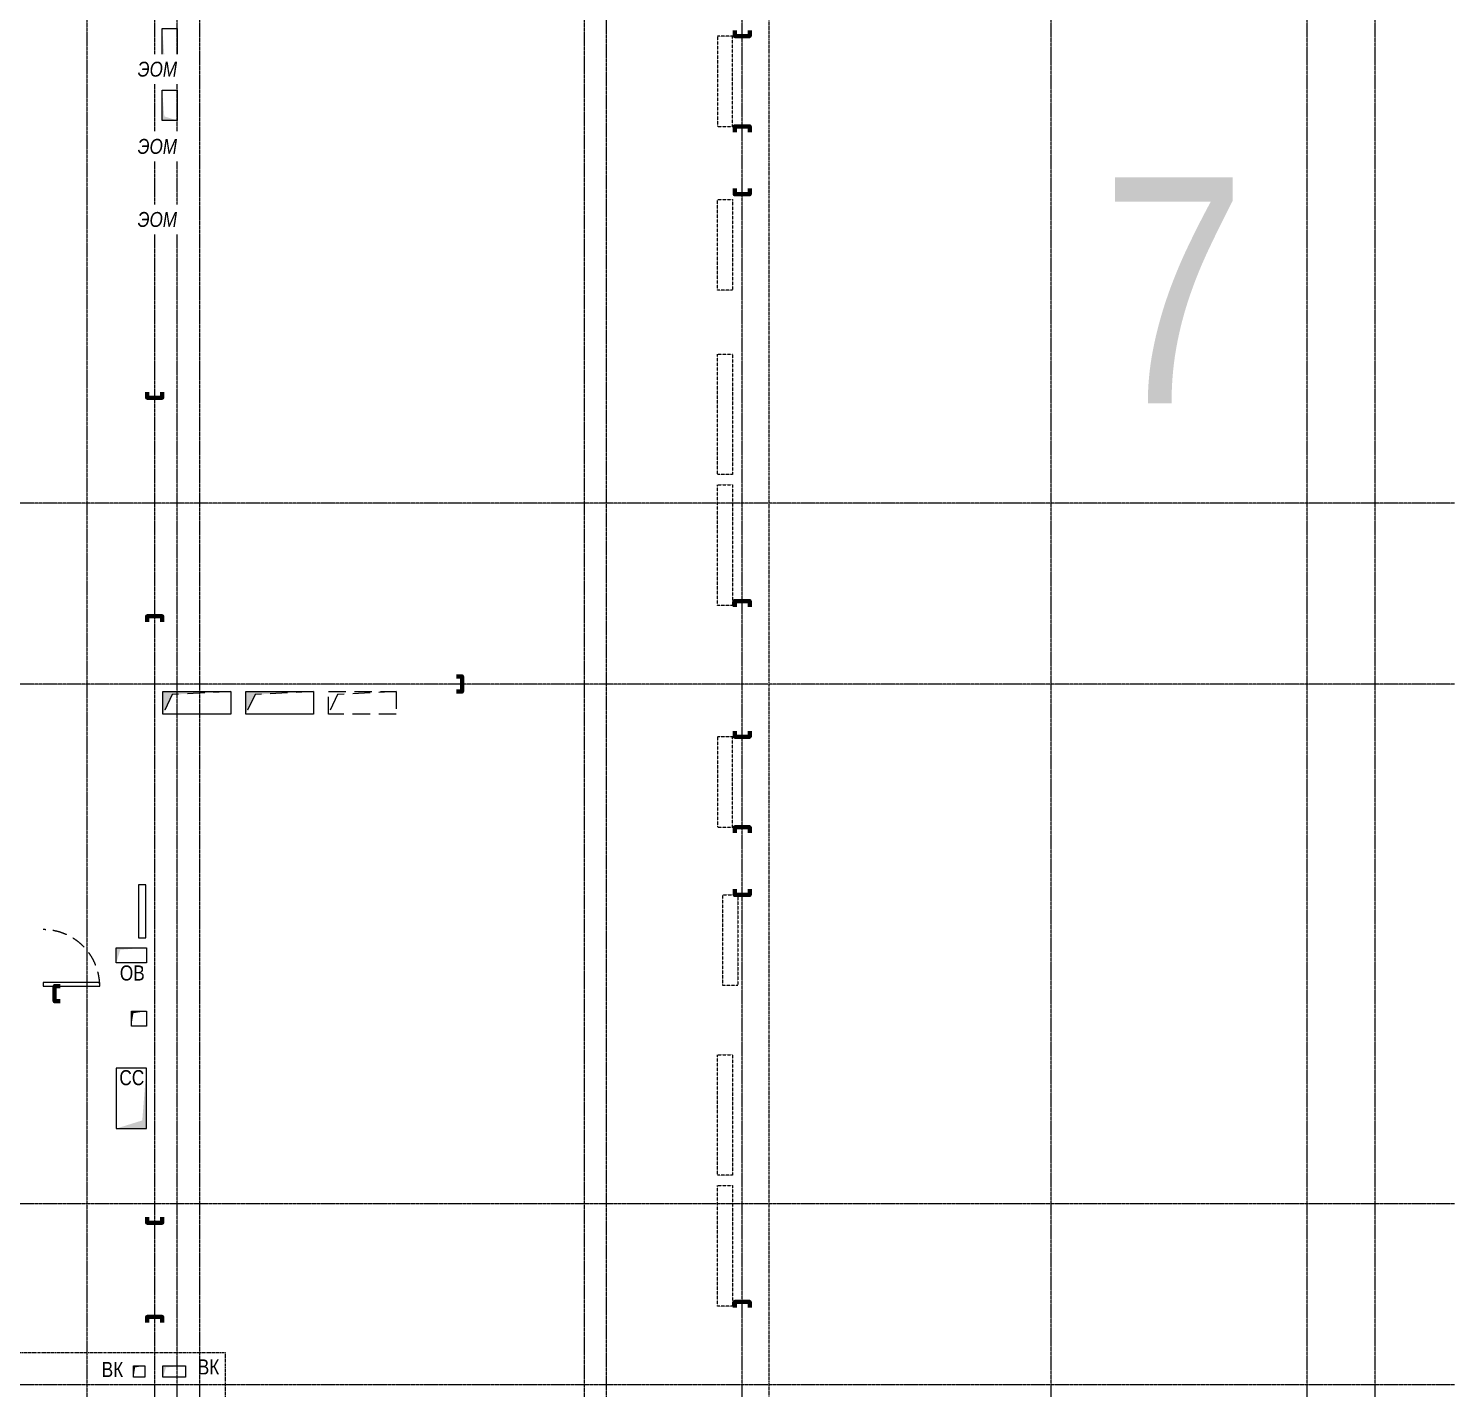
# Model space of a CAD drawing. Header units: millimetres. Extents: x -231292 to 573618, y -153144 to 564035.
# Drawn here: x -211150 to -192220, y 188745 to 206795 of the extents above; entities that cross this region are included whole.
import ezdxf

# ---------------------------------------------------------------- set-up
doc = ezdxf.new("R2010")
doc.units = ezdxf.units.MM
for name, pattern in [('CENTER2', [28.575, 19.05, -3.175, 3.175, -3.175]), ('DASHED', [19.05, 12.7, -6.35]), ('HIDDEN', [9.525, 6.35, -3.175]), ('HIDDEN2', [4.7625, 3.175, -1.5875])]:
    doc.linetypes.add(name, pattern=pattern)
doc.layers.get('0').update_dxf_attribs({"color": 250})
for name, color, linetype, lineweight in [('АР_Двери_внутренние_антипаника', 250, 'Continuous', 0), ('АР_Отопительные приборы', 250, 'HIDDEN2', 0), ('АР_Разрезы марка', 250, 'Continuous', 13), ('ВК_Шахты', 5, 'Continuous', 9), ('КМ_Фахверки', 250, 'Continuous', 80), ('ОВ_Классы', 250, 'Continuous', 0), ('ОВ_коллекторы', 250, 'Continuous', 30), ('ОВ_Отопление', 250, 'Continuous', 0), ('ОВ_Шахты', 250, 'Continuous', 5), ('РД_Оси_100', 250, 'Continuous', 0), ('СС_Отверстия', 250, 'Continuous', 9), ('ЭОМ_отверстия', 250, 'Continuous', 5)]:
    doc.layers.add(name, color=color, linetype=linetype, lineweight=lineweight)
doc.layers.add('АР_Делит', color=250, linetype='Continuous', lineweight=0, plot=False)
doc.styles.add('ISOCPEUR_I_4', font='isocpeui.ttf', dxfattribs={"width": 0.9, "height": 350})
doc.styles.add('style1', font='ARIALN.TTF')

# ---------------------------------------------------------------- blocks, each defined once
blk = doc.blocks.new('СОШ_2200_АР_ОСИ_М100_28.05.24')
at = {"layer": 'АР_Делит', "color": 5, "linetype": 'DASHED'}
blk.add_lwpolyline([(20455, 68320), (20455, 26755), (27955, 26755), (27955, 13145), (-355, 13145), (-355, 100855)], dxfattribs=at)
at = {"layer": 'РД_Оси_100', "linetype": 'CENTER2'}
for p, q in [((20100, -6155), (20100, 139938.679)), ((27600, -6155), (27600, 139938.679)), ((29555, 45300), (-5954.958, 45300)), ((29555, 42900), (-5954.958, 42900)), ((29555, 36000), (-5954.958, 36000)), ((29555, 33600), (-5954.958, 33600))]:
    blk.add_line(p, q, dxfattribs=at)
at = {"layer": 'РД_Оси_100', "color": 1, "linetype": 'CENTER2'}
blk.add_line((24200, -6155), (24200, 139938.679), dxfattribs=at)
at = {"layer": 'РД_Оси_100', "linetype": 'CENTER2'}
for points in [[(11400, 139938.679), (11400, -6155)], [(12000.12, -6155), (12300, -5755), (12300, 139538.679), (12000, 139938.679)], [(12600, -6155), (12600, 139938.679)], [(13200, -6155), (12900, -5755), (12900, 139538.679), (13220.167, 139939.357)], [(17850, 139938.679), (18000, 139538.679), (18000, -6194.092)], [(18300, -6196.31), (18300, 139538.679), (18450, 139938.679)], [(28500, -6155), (28500, 139938.679)]]:
    blk.add_lwpolyline(points, dxfattribs=at)
blk = doc.blocks.new('otv')
at = {"linetype": 'Continuous'}
blk.add_lwpolyline([(0, -1), (0, 0), (1, 0), (1, -1)], close=True, dxfattribs=at)
blk.add_solid([(0, -1), (0, 0), (0.135, -0.137), (1, 0)], dxfattribs=at)
blk = doc.blocks.new('otv пунктир')
at = {"linetype": 'HIDDEN', "ltscale": 0.07}
blk.add_lwpolyline([(0, 0), (0, 1), (1, 1), (1, 0)], close=True, dxfattribs=at)
blk.add_lwpolyline([(0, 1), (0.135, 0.137), (1, 0)], dxfattribs=at)
blk = doc.blocks.new('Ф_пеноблок 200')
at = {"layer": 'КМ_Фахверки'}
blk.add_lwpolyline([(0, -75), (0, 0), (200, 0), (200, -75)], dxfattribs=at)
blk = doc.blocks.new('Bottom_L_1600')
at = {"layer": 'АР_Отопительные приборы'}
blk.add_lwpolyline([(800, -100), (-800, -100), (-800, 100), (800, 100)], close=True, dxfattribs=at)
blk = doc.blocks.new('Bottom_L_1200')
at = {"layer": 'АР_Отопительные приборы'}
blk.add_lwpolyline([(600, -100), (-600, -100), (-600, 100), (600, 100)], close=True, dxfattribs=at)
blk = doc.blocks.new('Bottom_R_1200')
at = {"layer": 'АР_Отопительные приборы'}
blk.add_lwpolyline([(-600, -100), (600, -100), (600, 100), (-600, 100)], close=True, dxfattribs=at)

msp = doc.modelspace()

# ---------------------------------------------------------------- linework, layer by layer
at = {"layer": 'АР_Двери_внутренние_антипаника', "color": 253, "linetype": 'DASHED', "lineweight": 0, "ltscale": 15}
msp.add_lwpolyline([(-210204.956, 194085.167, 0.414213562), (-210954.956, 194835.167)], format="xyb", dxfattribs=at)
at = {"layer": 'АР_Двери_внутренние_антипаника', "lineweight": 0}
msp.add_lwpolyline([(-210204.956, 194085.167), (-210204.956, 194135.167), (-210954.956, 194135.167), (-210954.956, 194085.167)], close=True, dxfattribs=at)
at = {"layer": 'АР_Разрезы марка', "linetype": 'DASHED', "lineweight": 0}
msp.add_lwpolyline([(-220727.999, 262385.777), (-220727.999, 222288.934), (-211731.635, 222288.934), (-211731.635, 189220.614), (-208541.431, 189220.614), (-208541.431, 162994.402)], dxfattribs=at)
at = {"layer": 'ОВ_коллекторы', "lineweight": 0}
msp.add_lwpolyline([(-209590.62, 195428.13), (-209690.62, 195428.13), (-209690.62, 194728.13), (-209590.62, 194728.13)], close=True, dxfattribs=at)

# ---------------------------------------------------------------- block references
at = {"layer": 'АР_Отопительные приборы'}
for name, p, rotation in [('Bottom_R_1200', (-201904.956, 206095.167), 90), ('Bottom_L_1200', (-201904.956, 203924.457), 89.99999999999999), ('Bottom_L_1600', (-201904.956, 201674.444), 89.99999999999999), ('Bottom_L_1600', (-201904.956, 199939.191), 89.99999999999999), ('Bottom_R_1200', (-201904.956, 196795.167), 90), ('Bottom_L_1200', (-201834.245, 194695.167), 89.99999999999999), ('Bottom_L_1600', (-201904.956, 192374.444), 89.99999999999999), ('Bottom_L_1600', (-201904.956, 190639.191), 89.99999999999999)]:
    msp.add_blockref(name, p, dxfattribs=dict(at, rotation=rotation))
at = {"layer": 'ВК_Шахты', "color": 1}
for p, xscale, yscale in [((-209784.956, 193753.461), 200, 200), ((-209754.956, 189045.167), 150, 150), ((-209364.956, 189045.168), 300, 150)]:
    msp.add_blockref('otv', p, dxfattribs=dict(at, xscale=xscale, yscale=yscale))
at = {"layer": 'КМ_Фахверки', "xscale": -1, "rotation": 180}
for p in [(-201774.956, 206695.541), (-201774.956, 204595.541), (-201774.956, 197395.541), (-201774.956, 195295.167)]:
    msp.add_blockref('Ф_пеноблок 200', p, dxfattribs=at)
at = {"layer": 'КМ_Фахверки'}
for p in [(-201774.956, 205494.793), (-201774.956, 199194.794), (-201774.956, 196194.793), (-201774.956, 189894.794)]:
    msp.add_blockref('Ф_пеноблок 200', p, dxfattribs=at)
for p, rotation in [((-209374.956, 201895.168), 180), ((-205394.956, 198195.168), 270), ((-210804.956, 193885.167), 90.00000000000001), ((-209374.956, 190945.168), 180)]:
    msp.add_blockref('Ф_пеноблок 200', p, dxfattribs=dict(at, rotation=rotation))
at = {"layer": 'КМ_Фахверки', "xscale": -1}
for p in [(-209374.956, 198995.168), (-209374.956, 189695.168)]:
    msp.add_blockref('Ф_пеноблок 200', p, dxfattribs=at)
at = {"layer": 'ОВ_Классы', "xscale": 300, "yscale": 900, "rotation": 270}
for p in [(-209364.956, 197995.168), (-208264.956, 197995.168), (-207169.57, 197995.168)]:
    msp.add_blockref('otv пунктир', p, dxfattribs=at)
at = {"layer": 'ОВ_Отопление', "xscale": 400, "yscale": 200}
msp.add_blockref('otv', (-209984.956, 194595.167), dxfattribs=at)
at = {"layer": 'ОВ_Шахты', "color": 1, "xscale": 900, "yscale": 300, "zscale": 1400}
for p in [(-209364.956, 197995.168), (-208264.956, 197995.168)]:
    msp.add_blockref('otv', p, dxfattribs=at)
at = {"layer": 'РД_Оси_100'}
msp.add_blockref('СОШ_2200_АР_ОСИ_М100_28.05.24', (-221774.956, 155195.168), dxfattribs=at)
at = {"layer": 'СС_Отверстия', "xscale": -799.9999999999999, "yscale": 399.9999999999999, "rotation": 270}
msp.add_blockref('otv', (-209584.956, 192195.167), dxfattribs=at)
at = {"layer": 'ЭОМ_отверстия', "xscale": 400, "yscale": 200, "rotation": 90}
for p in [(-209374.956, 206395.167), (-209374.956, 205575.167)]:
    msp.add_blockref('otv', p, dxfattribs=at)

# ---------------------------------------------------------------- texts
at = {"layer": 'АР_Делит', "insert": (-195947.004, 203321.281), "char_height": 3000, "width": 3845, "attachment_point": 5, "style": 'style1'}
msp.add_mtext('7', dxfattribs=at)
at = {"layer": 'ВК_Шахты', "char_height": 200, "width": 500, "attachment_point": 5, "style": 'style1'}
for insert in [(-208760.521, 189030.74), (-210036.016, 188996.875)]:
    msp.add_mtext('ВК', dxfattribs=dict(at, insert=insert))
at = {"layer": 'ОВ_Отопление', "insert": (-209772.449, 194258.158), "char_height": 200, "width": 590.00022, "attachment_point": 5, "style": 'style1'}
msp.add_mtext('ОВ', dxfattribs=at)
at = {"layer": 'СС_Отверстия', "insert": (-209778.741, 192869.053), "char_height": 200, "width": 590.00022, "attachment_point": 5, "style": 'style1'}
msp.add_mtext('СС', dxfattribs=at)

# ---------------------------------------------------------------- next in the draw order: texts
at = {"layer": 'ЭОМ_отверстия', "color": 1, "char_height": 198, "attachment_point": 1, "style": 'ISOCPEUR_I_4', "bg_fill": 2}
for insert in [(-209700.179, 206354.59), (-209700.885, 205329.92), (-209700.885, 204359.92)]:
    msp.add_mtext('{\\fArial Narrow|b0|i1|c204|p34;\\W1;\\C256;ЭОМ}', dxfattribs=dict(at, insert=insert))

doc.saveas('drawing.dxf')
